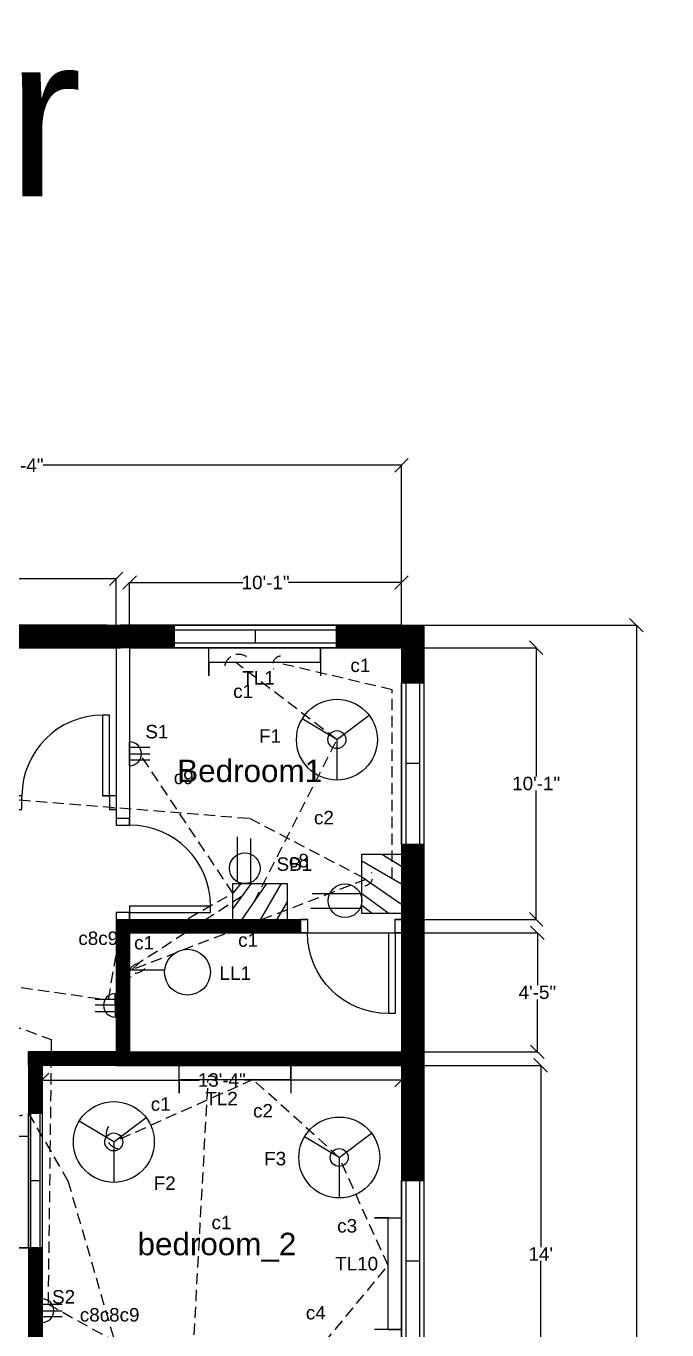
# Model space of a CAD drawing. Header units: inches. Extents: x 79 to 11386, y 236 to 3106.
# Drawn here: x 3196 to 3481, y 672 to 1253 of the extents above; entities that cross this region are included whole.
import ezdxf

# ---------------------------------------------------------------- set-up
doc = ezdxf.new("R2010")
doc.units = ezdxf.units.IN
doc.header["$LTSCALE"] = 20
doc.header["$MEASUREMENT"] = 0
doc.linetypes.add('HIDDEN', pattern=[0.375, 0.25, -0.125])
for name, color, linetype in [('appliances', 180, 'Continuous'), ('Conduit', 100, 'HIDDEN'), ('conduit_SDB', 82, 'HIDDEN'), ('dimension', 11, 'Continuous'), ('door_window', 30, 'Continuous'), ('emergency_Bo', 220, 'Continuous'), ('emergency_conduit', 210, 'HIDDEN'), ('hatch', 8, 'Continuous'), ('Text layer', 200, 'HIDDEN')]:
    doc.layers.add(name, color=color, linetype=linetype)
doc.styles.get("Standard").update_dxf_attribs({"font": 'arial.ttf', "height": 6})
doc.dimstyles.get("Standard").update_dxf_attribs({"dimtxt": 6, "dimasz": 6, "dimexe": 0.18, "dimexo": 0.0625, "dimgap": 0.09, "dimtad": 0, "dimtih": 1, "dimtoh": 1, "dimdec": 4, "dimzin": 0, "dimdsep": 46, "dimlunit": 4, "dimtxsty": 'Standard', "dimblk": 'OBLIQUE', "dimcen": 0.09, "dimadec": 0, "dimazin": 0, "dimtfac": 1, "dimtdec": 4, "dimtofl": 0, "dimtmove": 0, "dimatfit": 3, "dimfxl": 1, "dimtolj": 1, "dimtzin": 0, "dimarcsym": 0})

# ---------------------------------------------------------------- blocks, each defined once
blk = doc.blocks.new('_Oblique')
at = {"color": 0, "linetype": 'ByBlock', "lineweight": -2}
blk.add_line((-0.5, -0.5), (0.5, 0.5), dxfattribs=at)
blk = doc.blocks.new('*D34')
at = {"layer": 'Defpoints', "color": 0, "transparency": 16777216}
for p in [(3363.14, 975.69), (3363.14, 854.69), (3423.06, 854.69)]:
    blk.add_point(p, dxfattribs=at)
at = {"layer": 'dimension', "color": 0, "lineweight": -2, "transparency": 16777216}
for p, q in [((3363.2, 975.69), (3423.24, 975.69)), ((3423.06, 975.69), (3423.06, 918.34)), ((3423.06, 854.69), (3423.06, 912.04)), ((3363.2, 854.69), (3423.24, 854.69))]:
    blk.add_line(p, q, dxfattribs=at)
at = {"layer": 'dimension', "color": 0, "lineweight": -2, "transparency": 16777216, "xscale": 6, "yscale": 6, "zscale": 6}
for p, rotation in [((3423.06, 975.69), 90), ((3423.06, 854.69), 270)]:
    blk.add_blockref('_Oblique', p, dxfattribs=dict(at, rotation=rotation))
at = {"layer": 'dimension', "color": 0, "transparency": 16777216, "insert": (3423.06, 915.19), "char_height": 6, "attachment_point": 5}
blk.add_mtext('\\A1;10\'-1"', dxfattribs=at)
blk = doc.blocks.new('*D44')
at = {"layer": 'Defpoints', "color": 0, "transparency": 16777216}
for p in [(3363.14, 1056.91), (3023.14, 975.69), (3363.14, 975.69)]:
    blk.add_point(p, dxfattribs=at)
at = {"layer": 'dimension', "color": 0, "lineweight": -2, "transparency": 16777216}
for p, q in [((3023.14, 975.75), (3023.14, 1057.09)), ((3023.14, 1056.91), (3182.69, 1056.91)), ((3363.14, 1056.91), (3203.58, 1056.91)), ((3363.14, 975.75), (3363.14, 1057.09))]:
    blk.add_line(p, q, dxfattribs=at)
at = {"layer": 'dimension', "color": 0, "lineweight": -2, "transparency": 16777216, "xscale": 6, "yscale": 6, "zscale": 6, "rotation": 180}
blk.add_blockref('_Oblique', (3023.14, 1056.91), dxfattribs=at)
at = {"layer": 'dimension', "color": 0, "lineweight": -2, "transparency": 16777216, "xscale": 6, "yscale": 6, "zscale": 6}
blk.add_blockref('_Oblique', (3363.14, 1056.91), dxfattribs=at)
at = {"layer": 'dimension', "color": 0, "transparency": 16777216, "insert": (3193.14, 1056.91), "char_height": 6, "attachment_point": 5}
blk.add_mtext('\\A1;28\'-4"', dxfattribs=at)
blk = doc.blocks.new('door_small')
at = {"layer": 'door_window'}
for p, q in [((39, 6), (39, 42)), ((42, 42), (39, 42)), ((42, 6), (42, 42)), ((3, 6), (0, 6)), ((0, 6), (0, 0)), ((3, 0), (3, 6)), ((39, 6), (42, 6)), ((42, 6), (42, 0)), ((45, 6), (42, 6)), ((45, 0), (45, 6)), ((0, 0), (3, 0)), ((42, 0), (45, 0))]:
    blk.add_line(p, q, dxfattribs=at)
blk.add_arc((39, 6), 36, 90, 180, dxfattribs=at)
blk = doc.blocks.new('*D45')
at = {"layer": 'Defpoints', "color": 0, "transparency": 16777216}
for p in [(3242.14, 1004.7), (3242.14, 975.69), (3363.14, 975.69)]:
    blk.add_point(p, dxfattribs=at)
at = {"layer": 'dimension', "color": 0, "lineweight": -2, "transparency": 16777216}
for p, q in [((3242.14, 975.75), (3242.14, 1004.88)), ((3242.14, 1004.7), (3292.52, 1004.7)), ((3363.14, 1004.7), (3312.75, 1004.7)), ((3363.14, 975.75), (3363.14, 1004.88))]:
    blk.add_line(p, q, dxfattribs=at)
at = {"layer": 'dimension', "color": 0, "lineweight": -2, "transparency": 16777216, "xscale": 6, "yscale": 6, "zscale": 6, "rotation": 180}
blk.add_blockref('_Oblique', (3242.14, 1004.7), dxfattribs=at)
at = {"layer": 'dimension', "color": 0, "lineweight": -2, "transparency": 16777216, "xscale": 6, "yscale": 6, "zscale": 6}
blk.add_blockref('_Oblique', (3363.14, 1004.7), dxfattribs=at)
at = {"layer": 'dimension', "color": 0, "transparency": 16777216, "insert": (3302.64, 1004.7), "char_height": 6, "attachment_point": 5}
blk.add_mtext('\\A1;10\'-1"', dxfattribs=at)
blk = doc.blocks.new('*D46')
at = {"layer": 'Defpoints', "color": 0, "transparency": 16777216}
for p in [(3321.29, 848.69), (3363.14, 795.69), (3423.59, 795.69)]:
    blk.add_point(p, dxfattribs=at)
at = {"layer": 'dimension', "color": 0, "lineweight": -2, "transparency": 16777216}
for p, q in [((3321.35, 848.69), (3423.77, 848.69)), ((3423.59, 848.69), (3423.59, 825.33)), ((3423.59, 795.69), (3423.59, 819.05)), ((3363.2, 795.69), (3423.77, 795.69))]:
    blk.add_line(p, q, dxfattribs=at)
at = {"layer": 'dimension', "color": 0, "lineweight": -2, "transparency": 16777216, "xscale": 6, "yscale": 6, "zscale": 6}
for p, rotation in [((3423.59, 848.69), 90), ((3423.59, 795.69), 270)]:
    blk.add_blockref('_Oblique', p, dxfattribs=dict(at, rotation=rotation))
at = {"layer": 'dimension', "color": 0, "transparency": 16777216, "insert": (3423.59, 822.19), "char_height": 6, "attachment_point": 5}
blk.add_mtext('\\A1;4\'-5"', dxfattribs=at)
blk = doc.blocks.new('*D47')
at = {"layer": 'Defpoints', "color": 0, "transparency": 16777216}
for p in [(3203.14, 789.69), (3363.14, 789.69), (3203.14, 783.14)]:
    blk.add_point(p, dxfattribs=at)
at = {"layer": 'dimension', "color": 0, "lineweight": -2, "transparency": 16777216}
for p, q in [((3203.14, 789.63), (3203.14, 782.96)), ((3363.14, 789.63), (3363.14, 782.96)), ((3203.14, 783.14), (3273.02, 783.14)), ((3363.14, 783.14), (3293.25, 783.14))]:
    blk.add_line(p, q, dxfattribs=at)
at = {"layer": 'dimension', "color": 0, "lineweight": -2, "transparency": 16777216, "xscale": 6, "yscale": 6, "zscale": 6, "rotation": 180}
blk.add_blockref('_Oblique', (3203.14, 783.14), dxfattribs=at)
at = {"layer": 'dimension', "color": 0, "lineweight": -2, "transparency": 16777216, "xscale": 6, "yscale": 6, "zscale": 6}
blk.add_blockref('_Oblique', (3363.14, 783.14), dxfattribs=at)
at = {"layer": 'dimension', "color": 0, "transparency": 16777216, "insert": (3283.14, 783.14), "char_height": 6, "attachment_point": 5}
blk.add_mtext('\\A1;13\'-4"', dxfattribs=at)
blk = doc.blocks.new('*D51')
at = {"layer": 'Defpoints', "color": 0, "transparency": 16777216}
for p in [(3363.14, 789.69), (3203.14, 621.69), (3425.09, 621.69)]:
    blk.add_point(p, dxfattribs=at)
at = {"layer": 'dimension', "color": 0, "lineweight": -2, "transparency": 16777216}
for p, q in [((3363.2, 789.69), (3425.27, 789.69)), ((3425.09, 789.69), (3425.09, 708.79)), ((3425.09, 621.69), (3425.09, 702.59)), ((3203.2, 621.69), (3425.27, 621.69))]:
    blk.add_line(p, q, dxfattribs=at)
at = {"layer": 'dimension', "color": 0, "lineweight": -2, "transparency": 16777216, "xscale": 6, "yscale": 6, "zscale": 6}
for p, rotation in [((3425.09, 789.69), 90), ((3425.09, 621.69), 270)]:
    blk.add_blockref('_Oblique', p, dxfattribs=dict(at, rotation=rotation))
at = {"layer": 'dimension', "color": 0, "transparency": 16777216, "insert": (3425.09, 705.69), "char_height": 6, "attachment_point": 5}
blk.add_mtext("\\A1;14'", dxfattribs=at)
blk = doc.blocks.new('window_large')
at = {"layer": 'door_window'}
for p, q in [((0, 10), (72, 10)), ((0, 0), (0, 10)), ((0, 8), (72, 8)), ((36, 8), (36, 2)), ((72, 10), (72, 0)), ((72, 2), (0, 2)), ((72, 0), (0, 0))]:
    blk.add_line(p, q, dxfattribs=at)
blk = doc.blocks.new('window_small')
at = {"layer": 'door_window'}
for p, q in [((0, 6), (60, 6)), ((0, 0), (0, 6)), ((60, 6), (60, 0)), ((0, 5), (60, 5)), ((60, 1), (0, 1)), ((60, 0), (0, 0)), ((30, 5), (30, 1))]:
    blk.add_line(p, q, dxfattribs=at)
blk = doc.blocks.new('*D60')
at = {"layer": 'Defpoints', "color": 0, "transparency": 16777216}
for p in [(3373.14, 985.69), (3373.14, 302.69), (3467.66, 302.69)]:
    blk.add_point(p, dxfattribs=at)
at = {"layer": 'dimension', "color": 0, "lineweight": -2, "transparency": 16777216}
for p, q in [((3373.2, 985.69), (3467.84, 985.69)), ((3467.66, 985.69), (3467.66, 647.34)), ((3467.66, 302.69), (3467.66, 641.04)), ((3373.2, 302.69), (3467.84, 302.69))]:
    blk.add_line(p, q, dxfattribs=at)
at = {"layer": 'dimension', "color": 0, "lineweight": -2, "transparency": 16777216, "xscale": 6, "yscale": 6, "zscale": 6}
for p, rotation in [((3467.66, 985.69), 90), ((3467.66, 302.69), 270)]:
    blk.add_blockref('_Oblique', p, dxfattribs=dict(at, rotation=rotation))
at = {"layer": 'dimension', "color": 0, "transparency": 16777216, "insert": (3467.66, 644.19), "char_height": 6, "attachment_point": 5}
blk.add_mtext('\\A1;56\'-11"', dxfattribs=at)
blk = doc.blocks.new('*D65')
at = {"layer": 'Defpoints', "color": 0, "transparency": 16777216}
for p in [(3023.14, 1006.38), (3023.14, 975.69), (3236.14, 975.69)]:
    blk.add_point(p, dxfattribs=at)
at = {"layer": 'dimension', "color": 0, "lineweight": -2, "transparency": 16777216}
for p, q in [((3023.14, 975.75), (3023.14, 1006.56)), ((3023.14, 1006.38), (3119.52, 1006.38)), ((3236.14, 1006.38), (3139.75, 1006.38)), ((3236.14, 975.75), (3236.14, 1006.56))]:
    blk.add_line(p, q, dxfattribs=at)
at = {"layer": 'dimension', "color": 0, "lineweight": -2, "transparency": 16777216, "xscale": 6, "yscale": 6, "zscale": 6, "rotation": 180}
blk.add_blockref('_Oblique', (3023.14, 1006.38), dxfattribs=at)
at = {"layer": 'dimension', "color": 0, "lineweight": -2, "transparency": 16777216, "xscale": 6, "yscale": 6, "zscale": 6}
blk.add_blockref('_Oblique', (3236.14, 1006.38), dxfattribs=at)
at = {"layer": 'dimension', "color": 0, "transparency": 16777216, "insert": (3129.64, 1006.38), "char_height": 6, "attachment_point": 5}
blk.add_mtext('\\A1;17\'-9"', dxfattribs=at)
blk = doc.blocks.new('A$C7203ee05')
at = {"layer": 'appliances'}
for q in [(2.56, 27.26), (32.38, 28.82), (17.99, 0), (18, 18)]:
    blk.add_line((18, 18), q, dxfattribs=at)
for radius in [18, 4]:
    blk.add_circle((18, 18), radius, dxfattribs=at)
blk = doc.blocks.new('A$C6edd7745')
at = {"layer": 'appliances'}
blk.add_line((11.18, 20.35), (11.18, 35.11), dxfattribs=at)
blk.add_circle((10.2, 10.2), 10.2, dxfattribs=at)
blk = doc.blocks.new('A$Cebb3236d')
at = {"layer": 'appliances'}
for p, q in [((0, 0), (0, 12)), ((49.69, 6), (49.69, 12)), ((49.69, 12), (49.69, 0)), ((0, 6), (49.69, 6)), ((0, 6), (0, 0))]:
    blk.add_line(p, q, dxfattribs=at)
blk = doc.blocks.new('A$C613f55ed')
at = {"layer": 'appliances'}
for p, q in [((20.79, 1.61), (20.79, 25.74)), ((20.79, 25.74), (36.87, 25.74)), ((28.83, 25.74), (36.87, 20.92)), ((36.87, 25.74), (36.87, 1.61)), ((20.79, 23), (36.87, 13.67)), ((20.79, 16.57), (36.87, 5.4)), ((20.19, 9.62), (0.65, 9.62)), ((20.79, 9.76), (31.88, 1.61)), ((19.99, 3.63), (0, 3.63)), ((20.79, 5.03), (25.07, 1.61)), ((36.87, 1.61), (20.79, 1.61))]:
    blk.add_line(p, q, dxfattribs=at)
blk.add_circle((13.95, 6.84), 6.84, dxfattribs=at)
blk = doc.blocks.new('A$C0cb437cc')
at = {"layer": 'emergency_Bo'}
for p, q in [((4.81, 22.37), (4.81, 48.85)), ((12.75, 22.1), (12.75, 47.99)), ((2.13, 21.31), (34.09, 21.31)), ((2.13, 0), (2.13, 21.31)), ((6.66, 21.31), (2.13, 15.63)), ((12.93, 21.31), (2.13, 6.62)), ((21.95, 21.31), (7.16, 0)), ((30.47, 21.31), (18.11, 0)), ((34.09, 21.31), (34.09, 0)), ((34.09, 10.66), (27.72, 0)), ((34.09, 0), (2.13, 0))]:
    blk.add_line(p, q, dxfattribs=at)
blk.add_circle((9.06, 30.37), 9.06, dxfattribs=at)

msp = doc.modelspace()

# ---------------------------------------------------------------- hatches: boundary and pattern name
at = {"layer": 'hatch'}
h = msp.add_hatch(dxfattribs=at)
h.set_pattern_fill('ANSI31', color=256)
h.paths.add_polyline_path([(3100.03768, 985.68858), (3092.13763, 985.68858), (2805.63763, 985.68858), (2805.63763, 975.68858), (2810.13763, 975.68858), (2816.13763, 975.68858), (2820.13763, 975.68858), (3100.03768, 975.68858)])
h.paths.add_polyline_path([(2900.13763, 975.68858), (2890.13763, 975.68858), (2890.13763, 901.68858), (2890.13763, 760.36668), (2894.15237, 760.36668), (2894.15237, 763.36668), (2900.13763, 763.36668), (2900.13763, 901.68858)])
h.paths.add_polyline_path([(2890.13763, 909.68858), (2877.46279, 909.68858), (2711.13763, 909.68858), (2711.13763, 903.68858), (2877.46279, 903.68858), (2890.13763, 903.68858)])
h.paths.add_polyline_path([(3262.0452, 985.68858), (3242.13763, 985.68858), (3238.13763, 985.68858), (3232.13763, 985.68858), (3172.03768, 985.68858), (3172.03768, 975.68858), (3232.13763, 975.68858), (3238.13763, 975.68858), (3242.13763, 975.68858), (3262.0452, 975.68858)])
h.paths.add_polyline_path([(3191.22037, 909.68858), (3029.64195, 909.68858), (3023.13763, 909.68858), (3023.13763, 903.68858), (3029.64195, 903.68858), (3191.22037, 903.68858)])
h.paths.add_polyline_path([(3023.13763, 975.68858), (3013.13763, 975.68858), (3013.13763, 767.29703), (3019.13763, 767.29703), (3019.13763, 764.29703), (3023.13763, 764.29703)])
h.paths.add_polyline_path([(3363.13763, 795.68858), (3242.13763, 795.68858), (3242.13763, 848.68858), (3318.29131, 848.68858), (3318.29131, 854.68858), (3242.13763, 854.68858), (3236.13763, 854.68858), (3236.13763, 848.68858), (3236.13763, 795.68858), (3197.13763, 795.68858), (3197.13763, 789.68858), (3197.13763, 768.41359), (3203.13763, 768.41359), (3203.13763, 789.68858), (3236.13763, 789.68858), (3363.13763, 789.68858)])
h.paths.add_polyline_path([(3126.13763, 491.68858), (3129.30702, 491.68858, -0.024265987), (3129.13763, 495.17672), (3126.13763, 495.17672), (3126.13763, 501.68858), (3116.14042, 501.68858), (3116.14042, 500.43657), (3117.64042, 500.43657), (3117.64042, 494.43657), (3114.64042, 494.43657), (3114.64042, 491.68858), (3120.13763, 491.68858), (3120.13763, 354.68858), (3120.13763, 312.68858), (3126.13763, 312.68858), (3126.13763, 354.68858)])
h.paths.add_polyline_path([(3111.64042, 494.43657), (3114.64042, 494.43657), (3114.64042, 500.43657), (3117.64042, 500.43657), (3117.64042, 494.43657), (3114.64042, 494.43657), (3114.64042, 458.43657), (3111.64042, 458.43657, -0.392007404), (3075.74545, 491.68858), (2960.13763, 491.68858), (2823.94589, 491.68858, -0.384284118), (2788.13763, 459.39918), (2785.13763, 459.39918), (2785.13763, 495.39918), (2782.13763, 495.39918), (2782.13763, 501.39918), (2785.13763, 501.39918), (2785.13763, 495.39918), (2788.13763, 495.39918), (2788.13763, 459.39918, 0.414213562), (2824.13763, 495.39918), (2824.13763, 501.68858), (3013.25861, 501.68858), (3075.64042, 501.68858), (3075.64042, 500.43657), (3075.64042, 494.43657, 0.414213562), (3111.64042, 458.43657)])
h.paths.add_polyline_path([(2960.13763, 491.68858), (2954.13763, 491.68858), (2954.13763, 312.68858), (2960.13763, 312.68858)])
h.paths.add_polyline_path([(3016.69237, 312.68858), (2960.13763, 312.68858), (2954.13763, 312.68858), (2907.66878, 312.68858), (2907.66878, 302.68858), (2933.13763, 302.68858), (3016.69237, 302.68858)])
h.paths.add_polyline_path([(2835.66878, 312.68858), (2782.13763, 312.68858), (2782.13763, 354.68858), (2782.13763, 382.10593), (2782.13763, 491.68858), (2785.13763, 491.68858), (2785.13763, 495.39918), (2782.13763, 495.39918), (2776.13763, 495.49565), (2776.13763, 491.68858), (2776.13763, 354.68858), (2776.13763, 312.68858), (2662.37712, 312.68858), (2662.37712, 302.68858), (2835.66878, 302.68858)])
h.paths.add_polyline_path([(2716.13763, 351.68858), (2572.34559, 351.68858, -0.406467164), (2543.88306, 323.97105), (2541.51035, 323.97105), (2541.51035, 352.44359), (2539.13763, 352.44359), (2539.13763, 357.18902), (2541.51035, 357.18902), (2541.51035, 352.44359), (2543.88306, 352.44359), (2543.88306, 323.97105, 0.414213562), (2572.3556, 352.44359), (2572.3556, 357.68858), (2716.13763, 357.68858)])
h.paths.add_polyline_path([(2722.13763, 501.68858), (2716.13763, 501.68858), (2716.13763, 342.68858), (2716.13763, 312.68858), (2722.13763, 312.68858), (2722.13763, 342.68858)])
h.paths.add_polyline_path([(2661.26165, 507.68858), (2655.26165, 507.68858), (2584.13763, 507.68858), (2584.13763, 501.68858), (2661.26165, 501.68858)])
h.paths.add_polyline_path([(2539.13763, 369.4551), (2529.13763, 369.4551), (2529.13763, 312.68858), (2539.13763, 312.68858)])
h.paths.add_polyline_path([(2590.37712, 312.68858), (2539.13763, 312.68858), (2529.13763, 312.68858), (2529.13763, 302.68858), (2590.37712, 302.68858)])
h.paths.add_polyline_path([(3245.18027, 312.68858), (3088.69237, 312.68858), (3088.69237, 302.68858), (3191.13763, 302.68858), (3245.18027, 302.68858)])
h.paths.add_polyline_path([(2539.13763, 858.68858), (2539.13763, 901.81469), (2529.13763, 901.81469), (2529.13763, 743.72819), (2539.13763, 743.72819)])
h.paths.add_polyline_path([(2539.13763, 671.72819), (2529.13763, 671.72819), (2529.13763, 441.4551), (2539.13763, 441.4551)])
h.paths.add_polyline_path([(2661.26165, 568.68858), (2661.13763, 568.68858), (2661.13763, 615.68858), (2705.13763, 615.68858), (2705.13763, 621.68858), (2699.23791, 621.68858), (2584.13763, 621.68858), (2584.13763, 617.0826), (2581.13763, 617.0826, -0.009683389), (2581.11063, 615.68858), (2655.13763, 615.68858), (2655.13763, 568.68858), (2539.13763, 568.68858), (2539.13763, 562.68858), (2655.26165, 562.68858), (2655.26165, 507.68858), (2661.26165, 507.68858)])
h.paths.add_polyline_path([(2705.13763, 795.68858), (2699.13763, 795.68858), (2660.13763, 795.68858), (2660.13763, 854.68858), (2660.04927, 854.68858), (2584.13763, 854.68858), (2584.13763, 849.77555), (2581.13763, 849.77555, -0.007549683), (2581.12122, 848.68858), (2589.13763, 848.68858), (2654.13763, 848.68858), (2654.13763, 795.68858), (2589.13763, 795.68858), (2579.13763, 795.68858), (2539.13763, 795.68858), (2539.13763, 789.68858), (2579.13763, 789.68858), (2589.13763, 789.68858), (2654.13763, 789.68858), (2660.13763, 789.68858), (2699.13763, 789.68858), (2699.13763, 767.68858), (2705.13763, 767.68858)])
h.paths.add_polyline_path([(3023.13763, 686.29703), (3019.13763, 686.29703), (3019.13763, 683.29703), (3013.13763, 683.29703), (3013.13763, 528.68858), (3013.13763, 501.68858), (3023.13763, 501.68858), (3023.13763, 528.68858)])
h.paths.add_polyline_path([(2900.13763, 679.36668), (2894.15237, 679.36668), (2894.15237, 682.36668), (2890.13763, 682.36668), (2890.13763, 528.68858), (2890.13763, 501.68858), (2900.13763, 501.68858), (2900.13763, 528.68858)])
h.paths.add_polyline_path([(3203.13763, 708.41359), (3197.13763, 708.41359), (3197.13763, 666.68858), (3203.13763, 666.68858)])
h.paths.add_polyline_path([(3373.13763, 666.43663), (3363.13763, 666.43663), (3363.13763, 505.68858), (3363.13763, 499.68858), (3363.13763, 464.62993), (3373.13763, 464.62993)])
h.paths.add_polyline_path([(3046.18465, 542.80736), (3112.38111, 542.80736), (3112.38111, 587.58499), (3046.18465, 587.58499)], flags=9)
h.paths.add_polyline_path([(3131.23188, 391.57128), (3180.56885, 391.57128), (3180.56885, 421.39028), (3131.23188, 421.39028)], flags=9)
h.paths.add_polyline_path([(3258.99114, 320.45988), (3315.91952, 320.45988), (3315.91952, 339.00627), (3258.99114, 339.00627)], flags=9)
h.paths.add_polyline_path([(3261.00822, 526.62738), (3312.59076, 526.62738), (3312.59076, 547.23448), (3261.00822, 547.23448)], flags=9)
h.paths.add_polyline_path([(3260.8119, 577.65756), (3312.39444, 577.65756), (3312.39444, 598.26466), (3260.8119, 598.26466)], flags=9)
h.paths.add_polyline_path([(3079.25861, 725.78414), (3167.35547, 725.78414), (3167.35547, 746.39123), (3079.25861, 746.39123)], flags=9)
h.paths.add_polyline_path([(3044.63525, 849.3737), (3110.8317, 849.3737), (3110.8317, 894.15132), (3044.63525, 894.15132)], flags=9)
h.paths.add_polyline_path([(3256.95377, 810.62244), (3308.53631, 810.62244), (3308.53631, 831.22953), (3256.95377, 831.22953)], flags=25)
h.paths.add_polyline_path([(2780.13666, 513.96652), (2846.33311, 513.96652), (2846.33311, 558.74415), (2780.13666, 558.74415)], flags=9)
h.paths.add_polyline_path([(2788.97364, 844.32945), (2855.1701, 844.32945), (2855.1701, 889.10708), (2788.97364, 889.10708)], flags=9)
h.paths.add_polyline_path([(2592.08264, 330.72339), (2649.01101, 330.72339), (2649.01101, 349.26977), (2592.08264, 349.26977)], flags=25)
h.paths.add_polyline_path([(2565.36255, 436.06679), (2625.62176, 436.06679), (2625.62176, 473.34056), (2565.36255, 473.34056)], flags=9)
h.paths.add_polyline_path([(2579.08586, 540.70616), (2630.66839, 540.70616), (2630.66839, 561.31326), (2579.08586, 561.31326)], flags=25)
h.paths.add_polyline_path([(2731.22283, 408.01874), (2780.5598, 408.01874), (2780.5598, 437.83775), (2731.22283, 437.83775)], flags=25)
h.paths.add_polyline_path([(2594.23713, 588.54735), (2645.81967, 588.54735), (2645.81967, 609.15444), (2594.23713, 609.15444)], flags=25)
h.paths.add_polyline_path([(2579.4519, 815.64103), (2631.03444, 815.64103), (2631.03444, 836.24813), (2579.4519, 836.24813)], flags=25)
h.paths.add_polyline_path([(3248.51237, 419.15413), (3325.7361, 419.15413), (3325.7361, 439.76122), (3248.51237, 439.76122)], flags=9)
h.paths.add_polyline_path([(3002.46524, 376.42532), (3050.02322, 376.42532), (3050.02322, 421.15383), (3002.46524, 421.15383)], flags=9)
h.paths.add_polyline_path([(3242.24929, 699.62663), (3317.92459, 699.62663), (3317.92459, 720.23373), (3242.24929, 720.23373)], flags=9)
h.paths.add_polyline_path([(3069.65282, 941.49404), (3118.91612, 941.49404), (3118.91612, 962.10113), (3069.65282, 962.10113)], flags=9)
h.paths.add_polyline_path([(3259.79991, 910.34214), (3329.25421, 910.34214), (3329.25421, 930.94924), (3259.79991, 930.94924)], flags=9)
h.paths.add_polyline_path([(2943.13688, 604.76272), (2971.49978, 604.76272), (2971.49978, 629.49123), (2943.13688, 629.49123)], flags=9)
h.paths.add_polyline_path([(2808.23629, 416.59199), (2855.79427, 416.59199), (2855.79427, 461.3205), (2808.23629, 461.3205)], flags=9)
h.paths.add_polyline_path([(2771.0258, 941.67259), (2820.2891, 941.67259), (2820.2891, 962.27968), (2771.0258, 962.27968)], flags=9)
h.paths.add_polyline_path([(2756.30461, 723.88917), (2844.40147, 723.88917), (2844.40147, 744.49626), (2756.30461, 744.49626)], flags=9)
h.paths.add_polyline_path([(2555.8514, 933.51062), (2625.30569, 933.51062), (2625.30569, 954.11771), (2555.8514, 954.11771)], flags=9)
h = msp.add_hatch(dxfattribs=at)
h.set_pattern_fill('ANSI31', color=256)
h.paths.add_polyline_path([(2557.5226, 985.68858), (2529.13763, 985.68858), (2529.13763, 973.81469), (2539.13763, 973.81469), (2539.13763, 975.68858), (2557.5226, 975.68858)])
h.paths.add_polyline_path([(3363.13763, 568.68858), (3247.13763, 568.68858), (3247.13763, 615.68858), (3241.13763, 615.68858), (3241.13763, 562.68858), (3241.13763, 507.37024), (3240.964, 507.37024), (3240.964, 501.68858), (3316.6468, 501.68858), (3316.6468, 507.68858), (3247.13763, 507.68858), (3247.13763, 562.68858), (3363.13763, 562.68858)])
h.paths.add_polyline_path([(3373.13763, 392.62993), (3363.13763, 392.62993), (3363.13763, 357.68858), (3221.72831, 357.68858), (3221.72831, 352.84152), (3219.3556, 352.84152, -0.010126348), (3219.33225, 351.68858), (3363.13763, 351.68858), (3363.13763, 312.68858), (3317.18027, 312.68858), (3317.18027, 302.68858), (3373.13763, 302.68858), (3373.13763, 342.68858)])
h = msp.add_hatch(dxfattribs=at)
h.set_pattern_fill('ANSI31', color=256)
h.paths.add_polyline_path([(3373.13763, 985.68858), (3363.13763, 985.68858), (3334.0452, 985.68858), (3334.0452, 975.68858), (3363.13763, 975.68858), (3363.13763, 960.06238), (3373.13763, 960.06238)])
h.paths.add_polyline_path([(3373.13763, 858.68858), (3373.13763, 888.06238), (3363.13763, 888.06238), (3363.13763, 858.68858), (3363.13763, 854.75642), (3363.29131, 854.75642), (3363.29131, 848.68858), (3363.13763, 848.68858), (3363.13763, 738.43663), (3373.13763, 738.43663)])

# ---------------------------------------------------------------- linework, layer by layer
for p, q in [((2529.13763, 985.68858), (3232.13763, 985.68858)), ((3232.13763, 985.68858), (3092.13763, 985.68858)), ((3232.13763, 985.68858), (3095.13763, 985.68858)), ((3232.13763, 985.68858), (3238.13763, 985.68858)), ((3242.13763, 985.68858), (3238.13763, 985.68858)), ((3242.13763, 985.68858), (3363.13763, 985.68858)), ((3363.13763, 985.68858), (3242.13763, 985.68858)), ((3363.13763, 985.68858), (3242.13763, 985.68858)), ((3363.13763, 985.68858), (3373.13763, 985.68858)), ((3373.13763, 985.68858), (3373.13763, 302.68858)), ((3373.13763, 985.68858), (3373.13763, 985.68858)), ((2820.13763, 975.68858), (3232.13763, 975.68858)), ((3232.13763, 975.68858), (3238.13763, 975.68858)), ((3236.13763, 975.68858), (3236.13763, 896.68858)), ((3236.13763, 975.68858), (3236.13763, 901.68858)), ((3236.13763, 975.68858), (3236.13763, 903.68858)), ((3242.13763, 975.68858), (3238.13763, 975.68858)), ((3242.13763, 975.68858), (3363.13763, 975.68858)), ((3363.13763, 975.68858), (3242.13763, 975.68858)), ((3242.13763, 975.68858), (3242.13763, 896.68858)), ((3363.13763, 975.68858), (3363.13763, 858.68858)), ((3236.13763, 909.68858), (3230.22037, 909.68858)), ((3236.13763, 903.68858), (3233.22037, 903.68858)), ((3242.13763, 860.68858), (3242.13763, 854.68858)), ((3236.13763, 857.68858), (3236.13763, 848.68858)), ((3242.13763, 854.68858), (3321.29131, 854.68858)), ((3360.29131, 854.68858), (3363.13763, 854.68858)), ((3363.13763, 858.68858), (3363.13763, 854.68858)), ((3363.13763, 854.68858), (3363.13763, 852.68858)), ((3373.13763, 858.68858), (3373.13763, 733.68858)), ((3373.13763, 858.68858), (3373.13763, 671.68858)), ((3373.13763, 858.68858), (3373.13763, 671.68858)), ((3236.13763, 848.68858), (3236.13763, 795.68858)), ((3242.13763, 848.68858), (3321.29138, 848.68858)), ((3242.13763, 848.68858), (3242.13763, 795.68858)), ((3357.29131, 848.68858), (3363.13763, 848.68858)), ((3363.13763, 852.68858), (3363.13763, 505.68858)), ((3236.13763, 795.68858), (3197.13763, 795.68858)), ((3197.13763, 789.68858), (3197.13763, 795.68858)), ((3242.13763, 795.68858), (3363.13763, 795.68858)), ((3197.13763, 789.68858), (3197.13763, 663.68858)), ((3236.13763, 789.68858), (3203.13763, 789.68858)), ((3203.13763, 789.68858), (3203.13763, 663.68858)), ((3236.13763, 789.68858), (3363.13763, 789.68858)), ((3363.13763, 789.68858), (3236.13763, 789.68858))]:
    msp.add_line(p, q)
at = {"layer": 'appliances'}
for p, q in [((3242.13763, 923.14515), (3242.13763, 933.71396)), ((3242.13763, 931.39021), (3251.08942, 931.39021)), ((3242.13763, 928.42955), (3242.13763, 923.14515)), ((3242.13763, 928.42955), (3251.08942, 928.42955)), ((3242.13763, 925.80742), (3251.08942, 925.80742)), ((3235.76366, 819.04862), (3226.81188, 819.04862)), ((3235.76366, 816.42648), (3235.76366, 821.71089)), ((3235.76366, 821.71089), (3235.76366, 811.14208)), ((3235.76366, 816.42648), (3226.81188, 816.42648)), ((3235.76366, 813.46582), (3226.81188, 813.46582)), ((3203.13763, 675.14677), (3203.13763, 685.71559)), ((3203.13763, 683.39184), (3212.08942, 683.39184)), ((3203.13763, 680.43118), (3203.13763, 675.14677)), ((3203.13763, 680.43118), (3212.08942, 680.43118)), ((3203.13763, 677.80905), (3212.08942, 677.80905))]:
    msp.add_line(p, q, dxfattribs=at)
for centre, start, end in [((3242.13763, 928.42955), 270, 90), ((3235.76366, 816.42648), 90, 270), ((3203.13763, 680.43118), 270, 90)]:
    msp.add_arc(centre, 5.28441, start, end, dxfattribs=at)
at = {"layer": 'Conduit', "linetype": 'HIDDEN'}
for p, q in [((3334.38059, 934.7516), (3289.28542, 969.1937)), ((3297.5081, 862.57645), (3334.38059, 934.7516)), ((3292.20246, 865.07368), (3245.69229, 834.86861)), ((3246.42091, 835.3418), (3242.9675, 832.14882)), ((3297.07658, 783.36714), (3235.08675, 755.57554)), ((3335.42579, 748.6479), (3297.07658, 783.36714)), ((3357.13763, 700.54437), (3335.42579, 748.6479)), ((3309.79487, 643.05347), (3357.13763, 700.54437))]:
    msp.add_line(p, q, dxfattribs=at)
at = {"layer": 'Conduit'}
for centre, start, end in [((3290.64612, 966.4027), 56.08824059, 177.47761079), ((3244.12867, 837.04972), 206.08824059, 327.47761079), ((3237.97899, 758.86682), 146.08824059, 267.47761079)]:
    msp.add_arc(centre, 6.32523, start, end, dxfattribs=at)
at = {"layer": 'conduit_SDB', "linetype": 'HIDDEN'}
for p, q in [((3288.12682, 866.33452), (3246.61353, 928.42955)), ((3261.61686, 851.46814), (3288.12682, 866.33452)), ((3232.6603, 819.04862), (3238.21366, 850.03818)), ((3238.21366, 850.03818), (3261.61686, 851.46814)), ((3134.47749, 832.70402), (3231.1757, 819.04862)), ((3139.65989, 825.85349), (3207.27735, 801.20377)), ((3207.27735, 801.20377), (3205.84626, 683.39184)), ((3205.84626, 683.39184), (3287.92052, 637.39351))]:
    msp.add_line(p, q, dxfattribs=at)
at = {"layer": 'emergency_conduit', "linetype": 'HIDDEN'}
for p, q in [((3359.04249, 956.90892), (3307.13555, 969.1937)), ((3359.04249, 872.8663), (3359.04249, 956.90892)), ((3170.53897, 909.68858), (3295.47033, 899.709)), ((3295.47033, 899.709), (3345.50298, 873.66797)), ((3347.24198, 872.46105), (3242.9675, 832.14882)), ((3268.81724, 632.28536), (3277.07547, 783.36714)), ((3088.67251, 738.25657), (3197.13763, 768.41359)), ((3197.13763, 768.41359), (3214.6527, 738.25657)), ((3214.6527, 738.25657), (3246.65165, 628.24611))]:
    msp.add_line(p, q, dxfattribs=at)
at = {"layer": 'emergency_conduit'}
for centre, start, end in [((3309.74696, 968.0047), 95.95068715, 209.4084291), ((3346.32714, 873.6107), 275.95068715, 29.4084291), ((3246.10343, 830.92418), 95.95068715, 209.4084291), ((3278.26208, 780.90632), 35.95068715, 149.4084291)]:
    msp.add_arc(centre, 3.9658, start, end, dxfattribs=at)

# ---------------------------------------------------------------- block references
msp.add_blockref('door_small', (3191.22037, 903.68858))
at = {"layer": 'door_window'}
msp.add_blockref('window_large', (3262.0452, 975.68858), dxfattribs=at)
for name, p, rotation in [('window_large', (3363.13763, 960.06238), 270), ('door_small', (3236.13763, 899.68858), 270), ('window_small', (3203.13763, 708.41359), 90), ('window_large', (3363.13763, 738.43663), 270)]:
    msp.add_blockref(name, p, dxfattribs=dict(at, rotation=rotation))
at = {"layer": 'door_window', "xscale": -1, "rotation": 180}
msp.add_blockref('door_small', (3318.29131, 854.75642), dxfattribs=at)
at = {"layer": 'emergency_conduit'}
for name, p in [('A$Cebb3236d', (3277.32995, 963.1937)), ('A$C7203ee05', (3316.38059, 916.7516)), ('A$C7203ee05', (3217.08675, 737.57554)), ('A$C7203ee05', (3317.42579, 730.6479))]:
    msp.add_blockref(name, p, dxfattribs=at)
at = {"layer": 'emergency_conduit', "color": 0, "linetype": 'ByBlock', "rotation": 270}
msp.add_blockref('A$C613f55ed', (3286.52172, 891.40498), dxfattribs=at)
at = {"layer": 'emergency_conduit', "color": 0, "linetype": 'ByBlock', "xscale": 0.8274618409557127, "yscale": 0.8274618409557127, "zscale": 0.8274618409557127, "rotation": 90}
msp.add_blockref('A$C0cb437cc', (3363.13763, 855.50505), dxfattribs=at)
at = {"layer": 'emergency_conduit', "rotation": 90}
for name, p in [('A$C6edd7745', (3278.08217, 820.96957)), ('A$Cebb3236d', (3197.13763, 708.41359))]:
    msp.add_blockref(name, p, dxfattribs=at)
at = {"layer": 'emergency_conduit', "linetype": 'HIDDEN'}
msp.add_blockref('A$Cebb3236d', (3264.21552, 777.36714), dxfattribs=at)
at = {"layer": 'emergency_conduit', "linetype": 'HIDDEN', "rotation": 90}
msp.add_blockref('A$Cebb3236d', (3363.13763, 672.05411), dxfattribs=at)

# ---------------------------------------------------------------- texts
at = {"insert": (2678.75738, 1248.68552), "char_height": 72, "attachment_point": 1}
msp.add_mtext_dynamic_manual_height_columns('Typical floor', width=1127.7238103, gutter_width=30, heights=[0], dxfattribs=at)
at = {"layer": 'appliances', "char_height": 6, "attachment_point": 1}
for s, width, insert in [('TL1', 20.2780223, (3292.19718, 965.24351)), ('S1', 20.7846585, (3249.12125, 941.29604)), ('F1', 13.7015729, (3299.74201, 939.33511)), ('SB1', 23.9594194, (3307.53072, 882.31353)), ('LL1', 32.0711022, (3282.13704, 833.71399)), ('TL2', 22.2041258, (3275.82852, 777.89023)), ('F3', 9.650663, (3302.0033, 751.15583)), ('F2', 8.3759285, (3252.85521, 740.2204)), ('TL10', 14.536145, (3333.61577, 704.37545)), ('S2', 22.6535295, (3207.61353, 689.59648))]:
    msp.add_mtext_dynamic_manual_height_columns(s, width=width, gutter_width=30, heights=[0], dxfattribs=dict(at, insert=insert))
at = {"layer": 'Conduit', "char_height": 6, "attachment_point": 1}
for s, width, insert in [('c1', 7.5405711, (3288.22628, 959.29351)), ('c2', 10.5504466, (3324.18084, 903.01047)), ('c1', 4.3486004, (3244.15783, 847.28754)), ('c1', 9.4666035, (3251.51162, 775.44574)), ('c2', 6.781939, (3297.07658, 772.468)), ('c3', 5.0865719, (3334.51366, 721.21863)), ('c4', 10.1606788, (3320.56169, 682.5295))]:
    msp.add_mtext_dynamic_manual_height_columns(s, width=width, gutter_width=30, heights=[0], dxfattribs=dict(at, insert=insert))
at = {"layer": 'conduit_SDB', "char_height": 6, "attachment_point": 1}
for s, width, insert in [('c9', 18.4967927, (3261.76861, 920.92615)), ('c8c9', 12.3705254, (3219.31042, 849.29647)), ('c8c8c9', 43.3524557, (3219.96907, 681.60362))]:
    msp.add_mtext_dynamic_manual_height_columns(s, width=width, gutter_width=30, heights=[0], dxfattribs=dict(at, insert=insert))
at = {"layer": 'emergency_conduit', "char_height": 6, "attachment_point": 1}
for s, width, insert in [('c1', 10.5355383, (3340.38263, 970.8359)), ('c8', 27.4768694, (3313.02028, 883.85376)), ('c1', 10.2199527, (3290.42049, 848.50099)), ('c1', 19.9424733, (3278.58245, 722.72624))]:
    msp.add_mtext_dynamic_manual_height_columns(s, width=width, gutter_width=30, heights=[0], dxfattribs=dict(at, insert=insert))
at = {"layer": 'Text layer', "char_height": 10, "attachment_point": 1}
for s, width, gutter_width, insert in [('Bedroom1', 90.8740428, 50, (3263.3231, 925.84351)), ('bedroom_2', 141.4009806, 30, (3245.66334, 715.128))]:
    msp.add_mtext_dynamic_manual_height_columns(s, width=width, gutter_width=gutter_width, heights=[0], dxfattribs=dict(at, insert=insert))

# ---------------------------------------------------------------- dimensions: what is measured, and where the dimension line sits
at = {"layer": 'dimension'}
for base, p1, p2, picture, middle in [((3363.13763, 1056.90913), (3023.13763, 975.68858), (3363.13763, 975.68858), '*D44', (3193.13763, 1056.90913)), ((3023.13763, 1006.37856), (3236.13763, 975.68858), (3023.13763, 975.68858), '*D65', (3129.63763, 1006.37856)), ((3242.13763, 1004.69571), (3363.13763, 975.68858), (3242.13763, 975.68858), '*D45', (3302.63763, 1004.69571)), ((3203.13763, 783.13542), (3363.13763, 789.68858), (3203.13763, 789.68858), '*D47', (3283.13763, 783.13542))]:
    dim = msp.add_linear_dim(base=base, p1=p1, p2=p2, dimstyle='Standard', dxfattribs=at)
    dim.commit()
    dim.dimension.update_dxf_attribs({"geometry": picture, "text_midpoint": middle})
for base, p1, p2, picture, middle in [((3467.66047, 302.68858), (3373.13763, 985.68858), (3373.13763, 302.68858), '*D60', (3467.66047, 644.18858)), ((3423.05666, 854.68858), (3363.13763, 975.68858), (3363.13763, 854.68858), '*D34', (3423.05666, 915.18858)), ((3423.58819, 795.68858), (3321.29138, 848.68858), (3363.13763, 795.68858), '*D46', (3423.58819, 822.18858)), ((3425.09398, 621.68858), (3363.13763, 789.68858), (3203.13763, 621.68858), '*D51', (3425.09398, 705.68858))]:
    dim = msp.add_linear_dim(base=base, p1=p1, p2=p2, angle=90, dimstyle='Standard', dxfattribs=at)
    dim.commit()
    dim.dimension.update_dxf_attribs({"geometry": picture, "text_midpoint": middle})

doc.saveas('drawing.dxf')
